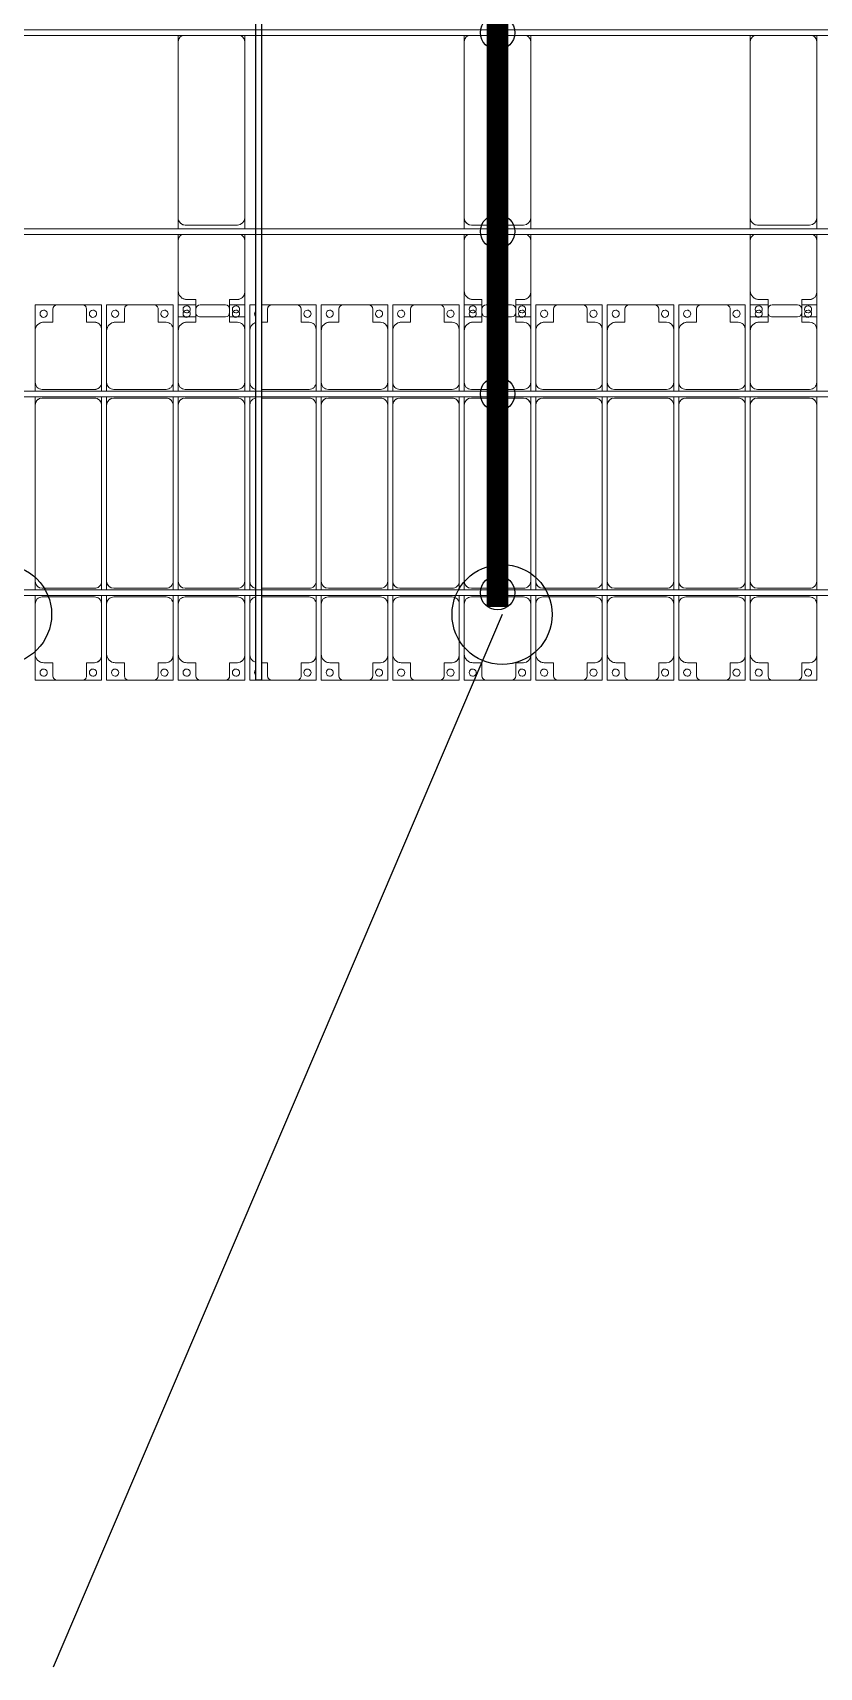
# Model space of a CAD drawing. Header units: millimetres. Extents: x -178706 to 107777, y -87310 to 933.
# Drawn here: x -114141 to -108641, y -86687 to -75261 of the extents above; entities that cross this region are included whole.
import ezdxf

# ---------------------------------------------------------------- set-up
doc = ezdxf.new("R2010")
doc.units = ezdxf.units.MM
doc.layers.add('A-GENM', color=13, linetype='Continuous', lineweight=9)
doc.layers.add('S-BEAM', color=12, linetype='Continuous', lineweight=9)
for name, color, linetype in [('GC-BICH NEO', 6, 'Continuous'), ('GC-DAY NEO', 5, 'Continuous'), ('GC-HOP 40x60 GIA CUONG', 1, 'Continuous')]:
    doc.layers.add(name, color=color, linetype=linetype)

# ---------------------------------------------------------------- blocks, each defined once
blk = doc.blocks.new('Dải phao đi lại kèm đỡ invester - DẢI PHAO ĐI LẠI-19658-BỐ TRÍ KHUNG KẾT CẤU BÈ PIN 04')
at = {"layer": 'A-GENM', "color": 7}
for p, q in [((56758, 1312), (56912, 1312)), ((56758, 1130), (56758, 1312)), ((56882, 1282), (56882, 1190)), ((57088, 1312), (56912, 1312)), ((57088, 1312), (57223, 1312)), ((57118, 1190), (57118, 1282)), ((57223, 1312), (57223, 1140)), ((57258, 1312), (57412, 1312)), ((57258, 1130), (57258, 1312)), ((57382, 1282), (57382, 1190)), ((57588, 1312), (57412, 1312)), ((57588, 1312), (57723, 1312)), ((57618, 1190), (57618, 1282)), ((57723, 1312), (57723, 1140)), ((57758, 1312), (57882, 1312)), ((57758, 1130), (57758, 1312)), ((57882, 1282), (57882, 1190)), ((58088, 1312), (57912, 1312)), ((58118, 1312), (58223, 1312)), ((58118, 1190), (58118, 1282)), ((58223, 1312), (58223, 1140)), ((58258, 1312), (58300, 1312)), ((58258, 1130), (58258, 1312)), ((58340, 1312), (58412, 1312)), ((58382, 1282), (58382, 1190)), ((58588, 1312), (58412, 1312)), ((58588, 1312), (58723, 1312)), ((58618, 1190), (58618, 1282)), ((58723, 1312), (58723, 1140)), ((58758, 1312), (58912, 1312)), ((58758, 1130), (58758, 1312)), ((58882, 1282), (58882, 1190)), ((59088, 1312), (58912, 1312)), ((59088, 1312), (59223, 1312)), ((59118, 1190), (59118, 1282)), ((59223, 1312), (59223, 1140)), ((59258, 1312), (59412, 1312)), ((59258, 1130), (59258, 1312)), ((59382, 1282), (59382, 1190)), ((59588, 1312), (59412, 1312)), ((59588, 1312), (59723, 1312)), ((59618, 1190), (59618, 1282)), ((59723, 1312), (59723, 1140)), ((59758, 1312), (59882, 1312)), ((59758, 1130), (59758, 1312)), ((59882, 1282), (59882, 1190)), ((60088, 1312), (59912, 1312)), ((60118, 1312), (60223, 1312)), ((60118, 1190), (60118, 1282)), ((60223, 1312), (60223, 1140)), ((60258, 1312), (60412, 1312)), ((60258, 1130), (60258, 1312)), ((60382, 1282), (60382, 1190)), ((60588, 1312), (60412, 1312)), ((60588, 1312), (60723, 1312)), ((60618, 1190), (60618, 1282)), ((60723, 1312), (60723, 1140)), ((60758, 1312), (60912, 1312)), ((60758, 1130), (60758, 1312)), ((60882, 1282), (60882, 1190)), ((61088, 1312), (60912, 1312)), ((61088, 1312), (61223, 1312)), ((61118, 1190), (61118, 1282)), ((61223, 1312), (61223, 1140)), ((61258, 1312), (61412, 1312)), ((61258, 1130), (61258, 1312)), ((61382, 1282), (61382, 1190)), ((61588, 1312), (61412, 1312)), ((61588, 1312), (61723, 1312)), ((61618, 1190), (61618, 1282)), ((61723, 1312), (61723, 1140)), ((61758, 1312), (61882, 1312)), ((61758, 1130), (61758, 1312)), ((61882, 1282), (61882, 1190)), ((62088, 1312), (61912, 1312)), ((62118, 1312), (62223, 1312)), ((62118, 1190), (62118, 1282)), ((62223, 1312), (62223, 1140)), ((56882, 1190), (56818, 1190)), ((57173, 1190), (57118, 1190)), ((57382, 1190), (57318, 1190)), ((57673, 1190), (57618, 1190)), ((57882, 1190), (57818, 1190)), ((58173, 1190), (58118, 1190)), ((58382, 1190), (58340, 1190)), ((58673, 1190), (58618, 1190)), ((58882, 1190), (58818, 1190)), ((59173, 1190), (59118, 1190)), ((59382, 1190), (59318, 1190)), ((59673, 1190), (59618, 1190)), ((59882, 1190), (59818, 1190)), ((60173, 1190), (60118, 1190)), ((60382, 1190), (60318, 1190)), ((60673, 1190), (60618, 1190)), ((60882, 1190), (60818, 1190)), ((61173, 1190), (61118, 1190)), ((61382, 1190), (61318, 1190)), ((61673, 1190), (61618, 1190)), ((61882, 1190), (61818, 1190)), ((62173, 1190), (62118, 1190)), ((56758, 1130), (56758, 770)), ((57223, 770), (57223, 1140)), ((57258, 1130), (57258, 770)), ((57723, 770), (57723, 1140)), ((57758, 1130), (57758, 770)), ((58223, 770), (58223, 1140)), ((58258, 1130), (58258, 770)), ((58723, 770), (58723, 1140)), ((58758, 1130), (58758, 770)), ((59223, 770), (59223, 1140)), ((59258, 1130), (59258, 770)), ((59723, 770), (59723, 1140)), ((59758, 1130), (59758, 770)), ((60223, 770), (60223, 1140)), ((60258, 1130), (60258, 770)), ((60723, 770), (60723, 1140)), ((60758, 1130), (60758, 770)), ((61223, 770), (61223, 1140)), ((61258, 1130), (61258, 770)), ((61723, 770), (61723, 1140)), ((61758, 1130), (61758, 770)), ((62223, 770), (62223, 1140)), ((56758, 709), (56758, 770)), ((56808, 720), (57173, 720)), ((57223, 770), (57223, 709)), ((57258, 709), (57258, 770)), ((57308, 720), (57673, 720)), ((57723, 770), (57723, 709)), ((57758, 709), (57758, 770)), ((57808, 720), (58173, 720)), ((58223, 770), (58223, 709)), ((58258, 709), (58258, 770)), ((58340, 720), (58673, 720)), ((58723, 770), (58723, 709)), ((58758, 709), (58758, 770)), ((58808, 720), (59173, 720)), ((59223, 770), (59223, 709)), ((59258, 709), (59258, 770)), ((59308, 720), (59673, 720)), ((59723, 770), (59723, 709)), ((59758, 709), (59758, 770)), ((59808, 720), (60173, 720)), ((60223, 770), (60223, 709)), ((60258, 709), (60258, 770)), ((60308, 720), (60673, 720)), ((60723, 770), (60723, 709)), ((60758, 709), (60758, 770)), ((60808, 720), (61173, 720)), ((61223, 770), (61223, 709)), ((61258, 709), (61258, 770)), ((61308, 720), (61673, 720)), ((61723, 770), (61723, 709)), ((61758, 709), (61758, 770)), ((61808, 720), (62173, 720)), ((62223, 770), (62223, 709)), ((56758, 610), (56758, 669)), ((56758, 610), (56758, -620)), ((57173, 660), (56808, 660)), ((57223, 669), (57223, 610)), ((57223, -620), (57223, 610)), ((57258, 610), (57258, 669)), ((57258, 610), (57258, -620)), ((57673, 660), (57308, 660)), ((57723, 669), (57723, 610)), ((57723, -620), (57723, 610)), ((57758, 610), (57758, 669)), ((57758, 610), (57758, -620)), ((58173, 660), (57808, 660)), ((58223, 669), (58223, 610)), ((58223, -620), (58223, 610)), ((58258, 610), (58258, 669)), ((58258, 610), (58258, -620)), ((58673, 660), (58340, 660)), ((58723, 669), (58723, 610)), ((58723, -620), (58723, 610)), ((58758, 610), (58758, 669)), ((58758, 610), (58758, -620)), ((59173, 660), (58808, 660)), ((59223, 669), (59223, 610)), ((59223, -620), (59223, 610)), ((59258, 610), (59258, 669)), ((59258, 610), (59258, -620)), ((59673, 660), (59308, 660)), ((59723, 669), (59723, 610)), ((59723, -620), (59723, 610)), ((59758, 610), (59758, 669)), ((59758, 610), (59758, -620)), ((60173, 660), (59808, 660)), ((60223, 669), (60223, 610)), ((60223, -620), (60223, 610)), ((60258, 610), (60258, 669)), ((60258, 610), (60258, -620)), ((60673, 660), (60308, 660)), ((60723, 669), (60723, 610)), ((60723, -620), (60723, 610)), ((60758, 610), (60758, 669)), ((60758, 610), (60758, -620)), ((61173, 660), (60808, 660)), ((61223, 669), (61223, 610)), ((61223, -620), (61223, 610)), ((61258, 610), (61258, 669)), ((61258, 610), (61258, -620)), ((61673, 660), (61308, 660)), ((61723, 669), (61723, 610)), ((61723, -620), (61723, 610)), ((61758, 610), (61758, 669)), ((61758, 610), (61758, -620)), ((62173, 660), (61808, 660)), ((62223, 669), (62223, 610)), ((62223, -620), (62223, 610)), ((56758, -681), (56758, -620)), ((56808, -670), (57173, -670)), ((57223, -620), (57223, -681)), ((57258, -681), (57258, -620)), ((57308, -670), (57673, -670)), ((57723, -620), (57723, -681)), ((57758, -681), (57758, -620)), ((57808, -670), (58173, -670)), ((58223, -620), (58223, -681)), ((58258, -681), (58258, -620)), ((58340, -670), (58673, -670)), ((58723, -620), (58723, -681)), ((58758, -681), (58758, -620)), ((58808, -670), (59173, -670)), ((59223, -620), (59223, -681)), ((59258, -681), (59258, -620)), ((59308, -670), (59673, -670)), ((59723, -620), (59723, -681)), ((59758, -681), (59758, -620)), ((59808, -670), (60173, -670)), ((60223, -620), (60223, -681)), ((60258, -681), (60258, -620)), ((60308, -670), (60673, -670)), ((60723, -620), (60723, -681)), ((60758, -681), (60758, -620)), ((60808, -670), (61173, -670)), ((61223, -620), (61223, -681)), ((61258, -681), (61258, -620)), ((61308, -670), (61673, -670)), ((61723, -620), (61723, -681)), ((61758, -681), (61758, -620)), ((61808, -670), (62173, -670)), ((62223, -620), (62223, -681)), ((56758, -780), (56758, -721)), ((56758, -780), (56758, -1130)), ((57173, -730), (56808, -730)), ((57223, -721), (57223, -780)), ((57223, -1140), (57223, -780)), ((57258, -780), (57258, -721)), ((57258, -780), (57258, -1130)), ((57673, -730), (57308, -730)), ((57723, -721), (57723, -780)), ((57723, -1140), (57723, -780)), ((57758, -780), (57758, -721)), ((57758, -780), (57758, -1130)), ((58173, -730), (57808, -730)), ((58223, -721), (58223, -780)), ((58223, -1140), (58223, -780)), ((58258, -780), (58258, -721)), ((58258, -780), (58258, -1130)), ((58673, -730), (58340, -730)), ((58723, -721), (58723, -780)), ((58723, -1140), (58723, -780)), ((58758, -780), (58758, -721)), ((58758, -780), (58758, -1130)), ((59173, -730), (58808, -730)), ((59223, -721), (59223, -780)), ((59223, -1140), (59223, -780)), ((59258, -780), (59258, -721)), ((59258, -780), (59258, -1130)), ((59673, -730), (59308, -730)), ((59723, -721), (59723, -780)), ((59723, -1140), (59723, -780)), ((59758, -780), (59758, -721)), ((59758, -780), (59758, -1130)), ((60173, -730), (59808, -730)), ((60223, -721), (60223, -780)), ((60223, -1140), (60223, -780)), ((60258, -780), (60258, -721)), ((60258, -780), (60258, -1130)), ((60673, -730), (60308, -730)), ((60723, -721), (60723, -780)), ((60723, -1140), (60723, -780)), ((60758, -780), (60758, -721)), ((60758, -780), (60758, -1130)), ((61173, -730), (60808, -730)), ((61223, -721), (61223, -780)), ((61223, -1140), (61223, -780)), ((61258, -780), (61258, -721)), ((61258, -780), (61258, -1130)), ((61673, -730), (61308, -730)), ((61723, -721), (61723, -780)), ((61723, -1140), (61723, -780)), ((61758, -780), (61758, -721)), ((61758, -780), (61758, -1130)), ((62173, -730), (61808, -730)), ((62223, -721), (62223, -780)), ((62223, -1140), (62223, -780)), ((56758, -1312), (56758, -1130)), ((57223, -1140), (57223, -1312)), ((57258, -1312), (57258, -1130)), ((57723, -1140), (57723, -1312)), ((57758, -1312), (57758, -1130)), ((58223, -1140), (58223, -1312)), ((58258, -1312), (58258, -1130)), ((58723, -1140), (58723, -1312)), ((58758, -1312), (58758, -1130)), ((59223, -1140), (59223, -1312)), ((59258, -1312), (59258, -1130)), ((59723, -1140), (59723, -1312)), ((59758, -1312), (59758, -1130)), ((60223, -1140), (60223, -1312)), ((60258, -1312), (60258, -1130)), ((60723, -1140), (60723, -1312)), ((60758, -1312), (60758, -1130)), ((61223, -1140), (61223, -1312)), ((61258, -1312), (61258, -1130)), ((61723, -1140), (61723, -1312)), ((61758, -1312), (61758, -1130)), ((62223, -1140), (62223, -1312)), ((56818, -1190), (56882, -1190)), ((56882, -1190), (56882, -1282)), ((57118, -1282), (57118, -1190)), ((57118, -1190), (57173, -1190)), ((57318, -1190), (57382, -1190)), ((57382, -1190), (57382, -1282)), ((57618, -1282), (57618, -1190)), ((57618, -1190), (57673, -1190)), ((57818, -1190), (57882, -1190)), ((57882, -1190), (57882, -1282)), ((58118, -1282), (58118, -1190)), ((58118, -1190), (58173, -1190)), ((58340, -1190), (58382, -1190)), ((58382, -1190), (58382, -1282)), ((58618, -1282), (58618, -1190)), ((58618, -1190), (58673, -1190)), ((58818, -1190), (58882, -1190)), ((58882, -1190), (58882, -1282)), ((59118, -1282), (59118, -1190)), ((59118, -1190), (59173, -1190)), ((59318, -1190), (59382, -1190)), ((59382, -1190), (59382, -1282)), ((59618, -1282), (59618, -1190)), ((59618, -1190), (59673, -1190)), ((59818, -1190), (59882, -1190)), ((59882, -1190), (59882, -1282)), ((60118, -1282), (60118, -1190)), ((60118, -1190), (60173, -1190)), ((60318, -1190), (60382, -1190)), ((60382, -1190), (60382, -1282)), ((60618, -1282), (60618, -1190)), ((60618, -1190), (60673, -1190)), ((60818, -1190), (60882, -1190)), ((60882, -1190), (60882, -1282)), ((61118, -1282), (61118, -1190)), ((61118, -1190), (61173, -1190)), ((61318, -1190), (61382, -1190)), ((61382, -1190), (61382, -1282)), ((61618, -1282), (61618, -1190)), ((61618, -1190), (61673, -1190)), ((61818, -1190), (61882, -1190)), ((61882, -1190), (61882, -1282)), ((62118, -1282), (62118, -1190)), ((62118, -1190), (62173, -1190)), ((56912, -1312), (56758, -1312)), ((56912, -1312), (57088, -1312)), ((57223, -1312), (57088, -1312)), ((57412, -1312), (57258, -1312)), ((57412, -1312), (57588, -1312)), ((57723, -1312), (57588, -1312)), ((57912, -1312), (57758, -1312)), ((57912, -1312), (58088, -1312)), ((58223, -1312), (58088, -1312)), ((58300, -1312), (58258, -1312)), ((58412, -1312), (58340, -1312)), ((58412, -1312), (58588, -1312)), ((58723, -1312), (58588, -1312)), ((58912, -1312), (58758, -1312)), ((58912, -1312), (59088, -1312)), ((59223, -1312), (59088, -1312)), ((59412, -1312), (59258, -1312)), ((59412, -1312), (59588, -1312)), ((59723, -1312), (59588, -1312)), ((59912, -1312), (59758, -1312)), ((59912, -1312), (60088, -1312)), ((60223, -1312), (60088, -1312)), ((60412, -1312), (60258, -1312)), ((60412, -1312), (60588, -1312)), ((60723, -1312), (60588, -1312)), ((60912, -1312), (60758, -1312)), ((60912, -1312), (61088, -1312)), ((61223, -1312), (61088, -1312)), ((61412, -1312), (61258, -1312)), ((61412, -1312), (61588, -1312)), ((61723, -1312), (61588, -1312)), ((61912, -1312), (61758, -1312)), ((61912, -1312), (62088, -1312)), ((62223, -1312), (62088, -1312))]:
    blk.add_line(p, q, dxfattribs=at)
for centre, radius, start, end in [((56817, 1249), 25, 90, 270), ((56817, 1249), 25, 270, 90), ((56912, 1282), 30, 90, 180), ((56912, 1282), 30, 90, 150), ((57088, 1282), 30, 0, 90), ((57088, 1282), 30, 30, 90), ((57162, 1249), 25, 90, 270), ((57162, 1249), 25, 270, 90), ((57317, 1249), 25, 90, 270), ((57317, 1249), 25, 270, 90), ((57412, 1282), 30, 90, 180), ((57412, 1282), 30, 90, 150), ((57588, 1282), 30, 360, 90), ((57588, 1282), 30, 30, 90), ((57662, 1249), 25, 90, 270), ((57662, 1249), 25, 270, 90), ((57817, 1249), 25, 90, 270), ((57817, 1249), 25, 270, 90), ((57912, 1282), 30, 90, 180), ((58088, 1282), 30, 0, 90), ((58162, 1249), 25, 90, 270), ((58162, 1249), 25, 270, 90), ((58317, 1249), 25, 135, 225), ((58412, 1282), 30, 90, 180), ((58412, 1282), 30, 90, 150), ((58588, 1282), 30, 0, 90), ((58588, 1282), 30, 30, 90), ((58662, 1249), 25, 90, 270), ((58662, 1249), 25, 270, 90), ((58817, 1249), 25, 90, 270), ((58817, 1249), 25, 270, 90), ((58912, 1282), 30, 90, 180), ((58912, 1282), 30, 90, 150), ((59088, 1282), 30, 0, 90), ((59088, 1282), 30, 30, 90), ((59162, 1249), 25, 90, 270), ((59162, 1249), 25, 270, 90), ((59317, 1249), 25, 90, 270), ((59317, 1249), 25, 270, 90), ((59412, 1282), 30, 90, 180), ((59412, 1282), 30, 90, 150), ((59588, 1282), 30, 360, 90), ((59588, 1282), 30, 30, 90), ((59662, 1249), 25, 90, 270), ((59662, 1249), 25, 270, 90), ((59817, 1249), 25, 90, 270), ((59817, 1249), 25, 270, 90), ((59912, 1282), 30, 90, 180), ((60088, 1282), 30, 0, 90), ((60162, 1249), 25, 90, 270), ((60162, 1249), 25, 270, 90), ((60317, 1249), 25, 90, 270), ((60317, 1249), 25, 270, 90), ((60412, 1282), 30, 90, 180), ((60412, 1282), 30, 90, 150), ((60588, 1282), 30, 0, 90), ((60588, 1282), 30, 30, 90), ((60662, 1249), 25, 90, 270), ((60662, 1249), 25, 270, 90), ((60817, 1249), 25, 90, 270), ((60817, 1249), 25, 270, 90), ((60912, 1282), 30, 90, 180), ((60912, 1282), 30, 90, 150), ((61088, 1282), 30, 0, 90), ((61088, 1282), 30, 30, 90), ((61162, 1249), 25, 90, 270), ((61162, 1249), 25, 270, 90), ((61317, 1249), 25, 90, 270), ((61317, 1249), 25, 270, 90), ((61412, 1282), 30, 90, 180), ((61412, 1282), 30, 90, 150), ((61588, 1282), 30, 360, 90), ((61588, 1282), 30, 30, 90), ((61662, 1249), 25, 90, 270), ((61662, 1249), 25, 270, 90), ((61817, 1249), 25, 90, 270), ((61817, 1249), 25, 270, 90), ((61912, 1282), 30, 90, 180), ((62088, 1282), 30, 0, 90), ((62162, 1249), 25, 90, 270), ((62162, 1249), 25, 270, 90), ((56818, 1130), 60, 90, 180), ((56818, 1130), 60, 90, 120), ((57162, 1249), 25, 180, 195), ((57173, 1140), 50, 0, 90), ((57173, 1140), 50, 49.6449, 90), ((57318, 1130), 60, 90, 180), ((57318, 1130), 60, 90, 120), ((57662, 1249), 25, 180, 195), ((57673, 1140), 50, 360, 90), ((57673, 1140), 50, 45, 90), ((57818, 1130), 60, 90, 180), ((57818, 1130), 60, 90, 120), ((58173, 1140), 50, 360, 90), ((58173, 1140), 50, 45, 90), ((58318, 1130), 60, 107.9967, 180), ((58318, 1130), 60, 107.9967, 120), ((58317, 1249), 25, 345, 15), ((58662, 1249), 25, 180, 195), ((58673, 1140), 50, 0, 90), ((58673, 1140), 50, 45, 90), ((58818, 1130), 60, 90, 180), ((58818, 1130), 60, 90, 120), ((59162, 1249), 25, 180, 195), ((59173, 1140), 50, 0, 90), ((59173, 1140), 50, 45, 90), ((59318, 1130), 60, 90, 180), ((59318, 1130), 60, 90, 120), ((59662, 1249), 25, 180, 195), ((59673, 1140), 50, 0, 90), ((59673, 1140), 50, 45, 90), ((59818, 1130), 60, 90, 180), ((59818, 1130), 60, 92.1525, 120), ((60173, 1140), 50, 0, 90), ((60173, 1140), 50, 45, 90), ((60318, 1130), 60, 90, 180), ((60318, 1130), 60, 90, 120), ((60662, 1249), 25, 180, 195), ((60673, 1140), 50, 0, 90), ((60673, 1140), 50, 45, 90), ((60818, 1130), 60, 90, 180), ((60818, 1130), 60, 90, 120), ((61162, 1249), 25, 180, 195), ((61173, 1140), 50, 0, 90), ((61173, 1140), 50, 45, 90), ((61318, 1130), 60, 90, 180), ((61318, 1130), 60, 90, 120), ((61662, 1249), 25, 180, 195), ((61673, 1140), 50, 0, 90), ((61673, 1140), 50, 45, 90), ((61818, 1130), 60, 90, 180), ((61818, 1130), 60, 90, 120), ((62173, 1140), 50, 0, 90), ((62173, 1140), 50, 45, 90), ((56808, 770), 50, 180, 270), ((56808, 770), 50, 225, 270), ((57173, 770), 50, 270, 0), ((57173, 770), 50, 270, 310.3539), ((57308, 770), 50, 180, 270), ((57308, 770), 50, 225, 270), ((57673, 770), 50, 270, 0), ((57673, 770), 50, 270, 315), ((57808, 770), 50, 180, 270), ((57808, 770), 50, 225, 270), ((58173, 770), 50, 270, 0), ((58173, 770), 50, 270, 315), ((58308, 770), 50, 180, 255), ((58308, 770), 50, 225, 255), ((58673, 770), 50, 270, 0), ((58673, 770), 50, 270, 315), ((58808, 770), 50, 180, 270), ((58808, 770), 50, 225, 270), ((59173, 770), 50, 270, 0), ((59173, 770), 50, 270, 315), ((59308, 770), 50, 180, 270), ((59308, 770), 50, 225, 270), ((59673, 770), 50, 270, 0), ((59673, 770), 50, 270, 315), ((59808, 770), 50, 180, 270), ((59808, 770), 50, 225, 270), ((60173, 770), 50, 270, 0), ((60173, 770), 50, 270, 315), ((60308, 770), 50, 180, 270), ((60308, 770), 50, 225, 270), ((60673, 770), 50, 270, 0), ((60673, 770), 50, 270, 315), ((60808, 770), 50, 180, 270), ((60808, 770), 50, 225, 270), ((61173, 770), 50, 270, 0), ((61173, 770), 50, 270, 315), ((61308, 770), 50, 180, 270), ((61308, 770), 50, 225, 270), ((61673, 770), 50, 270, 0), ((61673, 770), 50, 270, 315), ((61808, 770), 50, 180, 270), ((61808, 770), 50, 225, 270), ((62173, 770), 50, 270, 0), ((62173, 770), 50, 270, 315), ((56808, 610), 50, 90, 180), ((56808, 610), 50, 105, 180), ((57173, 610), 50, 0, 90), ((57173, 610), 50, 49.6463, 90), ((57173, 610), 50, 15, 45), ((57308, 610), 50, 90, 180), ((57308, 610), 50, 105, 180), ((57673, 610), 50, 360, 90), ((57673, 610), 50, 15, 90), ((57808, 610), 50, 90, 180), ((57808, 610), 50, 105, 180), ((58173, 610), 50, 360, 90), ((58173, 610), 50, 15, 90), ((58308, 610), 50, 105, 180), ((58308, 610), 50, 105, 180), ((58673, 610), 50, 360, 90), ((58673, 610), 50, 15, 90), ((58808, 610), 50, 90, 180), ((58808, 610), 50, 105, 180), ((59173, 610), 50, 360, 90), ((59173, 610), 50, 15, 90), ((59308, 610), 50, 90, 180), ((59308, 610), 50, 105, 180), ((59673, 610), 50, 360, 90), ((59673, 610), 50, 15, 90), ((59808, 610), 50, 90, 180), ((59808, 610), 50, 105, 180), ((60173, 610), 50, 0, 90), ((60173, 610), 50, 15, 90), ((60308, 610), 50, 90, 180), ((60308, 610), 50, 105, 180), ((60673, 610), 50, 360, 90), ((60673, 610), 50, 15, 90), ((60808, 610), 50, 90, 180), ((60808, 610), 50, 105, 180), ((61173, 610), 50, 360, 90), ((61173, 610), 50, 15, 90), ((61308, 610), 50, 90, 180), ((61308, 610), 50, 105, 180), ((61673, 610), 50, 360, 90), ((61673, 610), 50, 15, 90), ((61808, 610), 50, 90, 180), ((61808, 610), 50, 105, 180), ((62173, 610), 50, 0, 90), ((62173, 610), 50, 15, 90), ((56808, -620), 50, 180, 270), ((56808, -620), 50, 195, 270), ((57173, -620), 50, 270, 0), ((57173, -620), 50, 270, 310.3502), ((57173, -620), 50, 315, 0), ((57308, -620), 50, 180, 270), ((57308, -620), 50, 195, 270), ((57673, -620), 50, 270, 0), ((57673, -620), 50, 270, 0), ((57808, -620), 50, 180, 270), ((57808, -620), 50, 195, 270), ((58173, -620), 50, 270, 0), ((58173, -620), 50, 270, 0), ((58308, -620), 50, 180, 255), ((58308, -620), 50, 195, 255), ((58673, -620), 50, 270, 0), ((58673, -620), 50, 270, 0), ((58808, -620), 50, 180, 270), ((58808, -620), 50, 195, 270), ((59173, -620), 50, 270, 0), ((59173, -620), 50, 270, 0), ((59308, -620), 50, 180, 270), ((59308, -620), 50, 195, 270), ((59673, -620), 50, 270, 0), ((59673, -620), 50, 270, 0), ((59808, -620), 50, 180, 270), ((59808, -620), 50, 195, 270), ((60173, -620), 50, 270, 0), ((60173, -620), 50, 270, 0), ((60308, -620), 50, 180, 270), ((60308, -620), 50, 195, 270), ((60673, -620), 50, 270, 0), ((60673, -620), 50, 270, 0), ((60808, -620), 50, 180, 270), ((60808, -620), 50, 195, 270), ((61173, -620), 50, 270, 0), ((61173, -620), 50, 270, 0), ((61308, -620), 50, 180, 270), ((61308, -620), 50, 195, 270), ((61673, -620), 50, 270, 360), ((61673, -620), 50, 270, 360), ((61808, -620), 50, 180, 270), ((61808, -620), 50, 195, 270), ((62173, -620), 50, 270, 0), ((62173, -620), 50, 270, 0), ((56808, -780), 50, 90, 180), ((56808, -780), 50, 90, 135), ((57173, -780), 50, 0, 90), ((57173, -780), 50, 49.65, 90), ((57308, -780), 50, 90, 180), ((57308, -780), 50, 90, 135), ((57673, -780), 50, 360, 90), ((57673, -780), 50, 45, 90), ((57808, -780), 50, 90, 180), ((57808, -780), 50, 90, 135), ((58173, -780), 50, 0, 90), ((58173, -780), 50, 45, 90), ((58308, -780), 50, 105, 180), ((58308, -780), 50, 105, 135), ((58673, -780), 50, 360, 90), ((58673, -780), 50, 45, 90), ((58808, -780), 50, 90, 180), ((58808, -780), 50, 90, 135), ((59173, -780), 50, 360, 90), ((59173, -780), 50, 45, 90), ((59308, -780), 50, 90, 180), ((59308, -780), 50, 90, 135), ((59673, -780), 50, 360, 90), ((59673, -780), 50, 45, 90), ((59808, -780), 50, 90, 180), ((59808, -780), 50, 90, 135), ((60173, -780), 50, 360, 90), ((60173, -780), 50, 45, 90), ((60308, -780), 50, 90, 180), ((60308, -780), 50, 90, 135), ((60673, -780), 50, 0, 90), ((60673, -780), 50, 45, 90), ((60808, -780), 50, 90, 180), ((60808, -780), 50, 90, 135), ((61173, -780), 50, 360, 90), ((61173, -780), 50, 45, 90), ((61308, -780), 50, 90, 180), ((61308, -780), 50, 90, 135), ((61673, -780), 50, 360, 90), ((61673, -780), 50, 45, 90), ((61808, -780), 50, 90, 180), ((61808, -780), 50, 90, 135), ((62173, -780), 50, 360, 90), ((62173, -780), 50, 45, 90), ((56818, -1130), 60, 180, 270), ((57173, -1140), 50, 270, 360), ((57318, -1130), 60, 180, 270), ((57673, -1140), 50, 270, 360), ((57818, -1130), 60, 180, 270), ((58173, -1140), 50, 270, 360), ((58318, -1130), 60, 180, 252.0033), ((58673, -1140), 50, 270, 360), ((58818, -1130), 60, 180, 270), ((59173, -1140), 50, 270, 360), ((59318, -1130), 60, 180, 270), ((59673, -1140), 50, 270, 360), ((59818, -1130), 60, 180, 270), ((60173, -1140), 50, 270, 360), ((60318, -1130), 60, 180, 270), ((60673, -1140), 50, 270, 360), ((60818, -1130), 60, 180, 270), ((61173, -1140), 50, 270, 360), ((61318, -1130), 60, 180, 270), ((61673, -1140), 50, 270, 360), ((61818, -1130), 60, 180, 270), ((62173, -1140), 50, 270, 360), ((56818, -1130), 60, 240, 270), ((56817, -1259), 25, 90, 270), ((56817, -1259), 25, 270, 90), ((57162, -1259), 25, 90, 270), ((57162, -1259), 25, 165, 180), ((57162, -1259), 25, 270, 90), ((57173, -1140), 50, 270, 310.3489), ((57318, -1130), 60, 240, 270), ((57317, -1259), 25, 90, 270), ((57317, -1259), 25, 270, 90), ((57662, -1259), 25, 90, 270), ((57662, -1259), 25, 165, 180), ((57662, -1259), 25, 270, 90), ((57673, -1140), 50, 270, 315), ((57818, -1130), 60, 240, 270), ((57817, -1259), 25, 90, 270), ((57817, -1259), 25, 270, 90), ((58162, -1259), 25, 90, 270), ((58162, -1259), 25, 165, 180), ((58162, -1259), 25, 270, 90), ((58173, -1140), 50, 270, 315), ((58318, -1130), 60, 240, 252.0033), ((58317, -1259), 25, 135, 225), ((58317, -1259), 25, 345, 15), ((58662, -1259), 25, 90, 270), ((58662, -1259), 25, 165, 180), ((58662, -1259), 25, 270, 90), ((58673, -1140), 50, 270, 315), ((58818, -1130), 60, 240, 270), ((58817, -1259), 25, 90, 270), ((58817, -1259), 25, 270, 90), ((59162, -1259), 25, 90, 270), ((59162, -1259), 25, 165, 180), ((59162, -1259), 25, 270, 90), ((59173, -1140), 50, 270, 315), ((59318, -1130), 60, 240, 270), ((59317, -1259), 25, 90, 270), ((59317, -1259), 25, 270, 90), ((59662, -1259), 25, 90, 270), ((59662, -1259), 25, 165, 180), ((59662, -1259), 25, 270, 90), ((59673, -1140), 50, 270, 315), ((59818, -1130), 60, 240, 270), ((59817, -1259), 25, 90, 270), ((59817, -1259), 25, 270, 90), ((60162, -1259), 25, 90, 270), ((60162, -1259), 25, 165, 180), ((60162, -1259), 25, 270, 90), ((60173, -1140), 50, 270, 315), ((60318, -1130), 60, 240, 270), ((60317, -1259), 25, 90, 270), ((60317, -1259), 25, 270, 90), ((60662, -1259), 25, 90, 270), ((60662, -1259), 25, 165, 180), ((60662, -1259), 25, 270, 90), ((60673, -1140), 50, 270, 315), ((60818, -1130), 60, 240, 270), ((60817, -1259), 25, 90, 270), ((60817, -1259), 25, 270, 90), ((61162, -1259), 25, 90, 270), ((61162, -1259), 25, 165, 180), ((61162, -1259), 25, 270, 90), ((61173, -1140), 50, 270, 315), ((61318, -1130), 60, 240, 270), ((61317, -1259), 25, 90, 270), ((61317, -1259), 25, 270, 90), ((61662, -1259), 25, 90, 270), ((61662, -1259), 25, 165, 180), ((61662, -1259), 25, 270, 90), ((61673, -1140), 50, 270, 315), ((61818, -1130), 60, 240, 270), ((61817, -1259), 25, 90, 270), ((61817, -1259), 25, 270, 90), ((62162, -1259), 25, 90, 270), ((62162, -1259), 25, 165, 180), ((62162, -1259), 25, 270, 90), ((62173, -1140), 50, 270, 315), ((56912, -1282), 30, 180, 270), ((56912, -1282), 30, 210, 270), ((57088, -1282), 30, 270, 0), ((57088, -1282), 30, 270, 330), ((57412, -1282), 30, 180, 270), ((57412, -1282), 30, 210, 270), ((57588, -1282), 30, 270, 360), ((57588, -1282), 30, 270, 330), ((57912, -1282), 30, 180, 270), ((57912, -1282), 30, 210, 270), ((58088, -1282), 30, 270, 0), ((58088, -1282), 30, 270, 330), ((58412, -1282), 30, 180, 270), ((58412, -1282), 30, 210, 270), ((58588, -1282), 30, 270, 0), ((58588, -1282), 30, 270, 330), ((58912, -1282), 30, 180, 270), ((58912, -1282), 30, 210, 270), ((59088, -1282), 30, 270, 0), ((59088, -1282), 30, 270, 330), ((59412, -1282), 30, 180, 270), ((59412, -1282), 30, 210, 270), ((59588, -1282), 30, 270, 360), ((59588, -1282), 30, 270, 330), ((59912, -1282), 30, 180, 270), ((59912, -1282), 30, 210, 270), ((60088, -1282), 30, 270, 360), ((60088, -1282), 30, 270, 330), ((60412, -1282), 30, 180, 270), ((60412, -1282), 30, 210, 270), ((60588, -1282), 30, 270, 360), ((60588, -1282), 30, 270, 330), ((60912, -1282), 30, 180, 270), ((60912, -1282), 30, 210, 270), ((61088, -1282), 30, 270, 360), ((61088, -1282), 30, 270, 330), ((61412, -1282), 30, 180, 270), ((61412, -1282), 30, 210, 270), ((61588, -1282), 30, 270, 360), ((61588, -1282), 30, 270, 330), ((61912, -1282), 30, 180, 270), ((61912, -1282), 30, 210, 270), ((62088, -1282), 30, 270, 360), ((62088, -1282), 30, 270, 330)]:
    blk.add_arc(centre, radius, start, end, dxfattribs=at)
blk = doc.blocks.new('Dầm C52 - Dầm C52-22346-BỐ TRÍ KHUNG KẾT CẤU BÈ PIN 04')
at = {"layer": 'S-BEAM', "color": 1}
for p, q in [((-87623, 20), (87623, 20)), ((87623, -20), (-87623, -20))]:
    blk.add_line(p, q, dxfattribs=at)
blk = doc.blocks.new('Dai phao do pin - DẢI PHAO ĐỠ PIN-V29-BỐ TRÍ KHUNG KẾT CẤU BÈ PIN 04')
at = {"layer": 'A-GENM', "color": 7}
for p, q in [((-1312, 242), (-1130, 242)), ((-1312, 118), (-1312, 242)), ((-780, 242), (-1130, 242)), ((-780, 242), (-735, 242)), ((-695, 242), (-620, 242)), ((610, 242), (-620, 242)), ((610, 242), (655, 242)), ((-1190, 118), (-1282, 118)), ((-1190, 182), (-1190, 118)), ((-670, 192), (-670, -173)), ((-1312, 88), (-1312, -88)), ((-1312, -223), (-1312, -118)), ((-1140, -223), (-1312, -223)), ((-1282, -118), (-1190, -118)), ((-1190, -118), (-1190, -173)), ((-1140, -223), (-780, -223)), ((-735, -223), (-780, -223)), ((-620, -223), (-695, -223)), ((-620, -223), (610, -223)), ((655, -223), (610, -223))]:
    blk.add_line(p, q, dxfattribs=at)
for centre, radius, start, end in [((-1130, 182), 60, 90, 180), ((-780, 192), 50, 30, 90), ((-620, 192), 50, 90, 180), ((-620, 192), 50, 105, 180), ((610, 192), 50, 30, 90), ((610, 192), 50, 30, 90), ((-1282, 88), 30, 90, 180), ((-1259, 183), 25, 0, 180), ((-1259, 183), 25, 180, 0), ((-1130, 182), 60, 150, 180), ((-780, 192), 50, 30, 45), ((-1282, -88), 30, 180, 270), ((-1259, -162), 25, 0, 180), ((-1259, -162), 25, 180, 0), ((-1140, -173), 50, 180, 270), ((-1140, -173), 50, 180, 225), ((-780, -173), 50, 270, 330), ((-780, -173), 50, 315, 330), ((-620, -173), 50, 180, 270), ((-620, -173), 50, 180, 270), ((610, -173), 50, 270, 330), ((610, -173), 50, 285.6771, 330)]:
    blk.add_arc(centre, radius, start, end, dxfattribs=at)
blk = doc.blocks.new('Dai phao do pin - DẢI PHAO ĐỠ PIN-V30-BỐ TRÍ KHUNG KẾT CẤU BÈ PIN 04')
at = {"layer": 'A-GENM', "color": 7}
for p, q in [((-1312, 242), (-1130, 242)), ((-1312, 118), (-1312, 242)), ((-780, 242), (-1130, 242)), ((-780, 242), (-735, 242)), ((-695, 242), (-620, 242)), ((610, 242), (-620, 242)), ((610, 242), (655, 242)), ((-1190, 118), (-1282, 118)), ((-1190, 182), (-1190, 118)), ((-670, 192), (-670, -173)), ((-1312, 88), (-1312, -88)), ((-1312, -223), (-1312, -118)), ((-1140, -223), (-1312, -223)), ((-1282, -118), (-1190, -118)), ((-1190, -118), (-1190, -173)), ((-1140, -223), (-780, -223)), ((-735, -223), (-780, -223)), ((-620, -223), (-695, -223)), ((-620, -223), (610, -223)), ((655, -223), (610, -223))]:
    blk.add_line(p, q, dxfattribs=at)
for centre, radius, start, end in [((-1130, 182), 60, 90, 180), ((-780, 192), 50, 30, 90), ((-620, 192), 50, 90, 180), ((-620, 192), 50, 105, 180), ((610, 192), 50, 30, 90), ((610, 192), 50, 30, 90), ((-1282, 88), 30, 90, 180), ((-1259, 183), 25, 0, 180), ((-1259, 183), 25, 180, 0), ((-1130, 182), 60, 150, 177.8478), ((-780, 192), 50, 30, 45), ((-1282, -88), 30, 180, 270), ((-1259, -162), 25, 0, 180), ((-1259, -162), 25, 180, 0), ((-1140, -173), 50, 180, 270), ((-1140, -173), 50, 180, 225), ((-780, -173), 50, 270, 330), ((-780, -173), 50, 315, 330), ((-620, -173), 50, 180, 270), ((-620, -173), 50, 180, 270), ((610, -173), 50, 270, 330), ((610, -173), 50, 285.6726, 330)]:
    blk.add_arc(centre, radius, start, end, dxfattribs=at)
blk = doc.blocks.new('Dai phao do pin - DẢI PHAO ĐỠ PIN-V31-BỐ TRÍ KHUNG KẾT CẤU BÈ PIN 04')
at = {"layer": 'A-GENM', "color": 7}
for p, q in [((-1312, 242), (-1130, 242)), ((-1312, 118), (-1312, 242)), ((-780, 242), (-1130, 242)), ((-780, 242), (-735, 242)), ((-695, 242), (-620, 242)), ((610, 242), (-620, 242)), ((610, 242), (655, 242)), ((-1190, 118), (-1282, 118)), ((-1190, 182), (-1190, 118)), ((-670, 192), (-670, -173)), ((-1312, 88), (-1312, -88)), ((-1312, -223), (-1312, -118)), ((-1140, -223), (-1312, -223)), ((-1282, -118), (-1190, -118)), ((-1190, -118), (-1190, -173)), ((-1140, -223), (-780, -223)), ((-735, -223), (-780, -223)), ((-620, -223), (-695, -223)), ((-620, -223), (610, -223)), ((655, -223), (610, -223))]:
    blk.add_line(p, q, dxfattribs=at)
for centre, radius, start, end in [((-1130, 182), 60, 90, 180), ((-780, 192), 50, 30, 90), ((-620, 192), 50, 90, 180), ((-620, 192), 50, 105, 180), ((610, 192), 50, 30, 90), ((610, 192), 50, 30, 90), ((-1282, 88), 30, 90, 180), ((-1259, 183), 25, 0, 180), ((-1259, 183), 25, 180, 0), ((-1130, 182), 60, 150, 180), ((-780, 192), 50, 30, 45), ((-1282, -88), 30, 180, 270), ((-1259, -162), 25, 0, 180), ((-1259, -162), 25, 180, 0), ((-1140, -173), 50, 180, 270), ((-1140, -173), 50, 180, 225), ((-780, -173), 50, 270, 330), ((-780, -173), 50, 315, 330), ((-620, -173), 50, 180, 270), ((-620, -173), 50, 180, 270), ((610, -173), 50, 270, 330), ((610, -173), 50, 285.6681, 330)]:
    blk.add_arc(centre, radius, start, end, dxfattribs=at)
blk = doc.blocks.new('Dầm C52 - Hộp 40x60-15957-BỐ TRÍ KHUNG KẾT CẤU BÈ PIN 04')
at = {"layer": 'S-BEAM', "color": 3, "lineweight": 25}
for p, q in [((-37160, -20), (-37160, 20)), ((-37160, 20), (37160, 20)), ((37160, -20), (-37160, -20))]:
    blk.add_line(p, q, dxfattribs=at)
blk = doc.blocks.new('HOBANMONG_BEPIN 4_rvt-1-BỐ TRÍ KHUNG KẾT CẤU BÈ PIN 04')
at = {"layer": 'A-GENM', "color": 3, "lineweight": 25}
for name, p, rotation in [('Dai phao do pin - DẢI PHAO ĐỠ PIN-V29-BỐ TRÍ KHUNG KẾT CẤU BÈ PIN 04', (-112882, -75936), 90.00010434022407), ('Dai phao do pin - DẢI PHAO ĐỠ PIN-V30-BỐ TRÍ KHUNG KẾT CẤU BÈ PIN 04', (-110882, -75936), 90.00010434022407), ('Dai phao do pin - DẢI PHAO ĐỠ PIN-V31-BỐ TRÍ KHUNG KẾT CẤU BÈ PIN 04', (-108882, -75936), 90.00010434022407), ('Dải phao đi lại kèm đỡ invester - DẢI PHAO ĐI LẠI-19658-BỐ TRÍ KHUNG KẾT CẤU BÈ PIN 04', (-170882, -78475), 0.0001043351917741)]:
    blk.add_blockref(name, p, dxfattribs=dict(at, rotation=rotation))
at = {"layer": 'S-BEAM', "color": 3, "lineweight": 25}
for name, p, rotation in [('Dầm C52 - Hộp 40x60-15957-BỐ TRÍ KHUNG KẾT CẤU BÈ PIN 04', (-112562, -42627), 90.00010434022374), ('Dầm C52 - Dầm C52-22346-BỐ TRÍ KHUNG KẾT CẤU BÈ PIN 04', (-83799, -75261), 180.0001043386848), ('Dầm C52 - Dầm C52-22346-BỐ TRÍ KHUNG KẾT CẤU BÈ PIN 04', (-83795, -76651), 180.0001043386848), ('Dầm C52 - Dầm C52-22346-BỐ TRÍ KHUNG KẾT CẤU BÈ PIN 04', (-83792, -77786), 180.0001043386848), ('Dầm C52 - Dầm C52-22346-BỐ TRÍ KHUNG KẾT CẤU BÈ PIN 04', (-83788, -79176), 180.0001043351917)]:
    blk.add_blockref(name, p, dxfattribs=dict(at, rotation=rotation))

msp = doc.modelspace()

# ---------------------------------------------------------------- linework, layer by layer
at = {"layer": 'GC-BICH NEO'}
for centre in [(-114359, -79327), (-110859, -79328)]:
    msp.add_circle(centre, 350, dxfattribs=at)
at = {"layer": 'GC-DAY NEO'}
msp.add_line((-110859, -79328), (-113998, -86687), dxfattribs=at)
at = {"layer": 'GC-HOP 40x60 GIA CUONG', "const_width": 150}
msp.add_lwpolyline([(-110891, -79276), (-110891, -64276)], dxfattribs=at)
at = {"layer": 'GC-HOP 40x60 GIA CUONG'}
for centre in [(-110891, -75261), (-110891, -76651), (-110891, -77786), (-110891, -79176)]:
    msp.add_circle(centre, 120, dxfattribs=at)

# ---------------------------------------------------------------- block references
at = {"lineweight": 5}
msp.add_blockref('HOBANMONG_BEPIN 4_rvt-1-BỐ TRÍ KHUNG KẾT CẤU BÈ PIN 04', (0, 0), dxfattribs=at)

doc.saveas('drawing.dxf')
